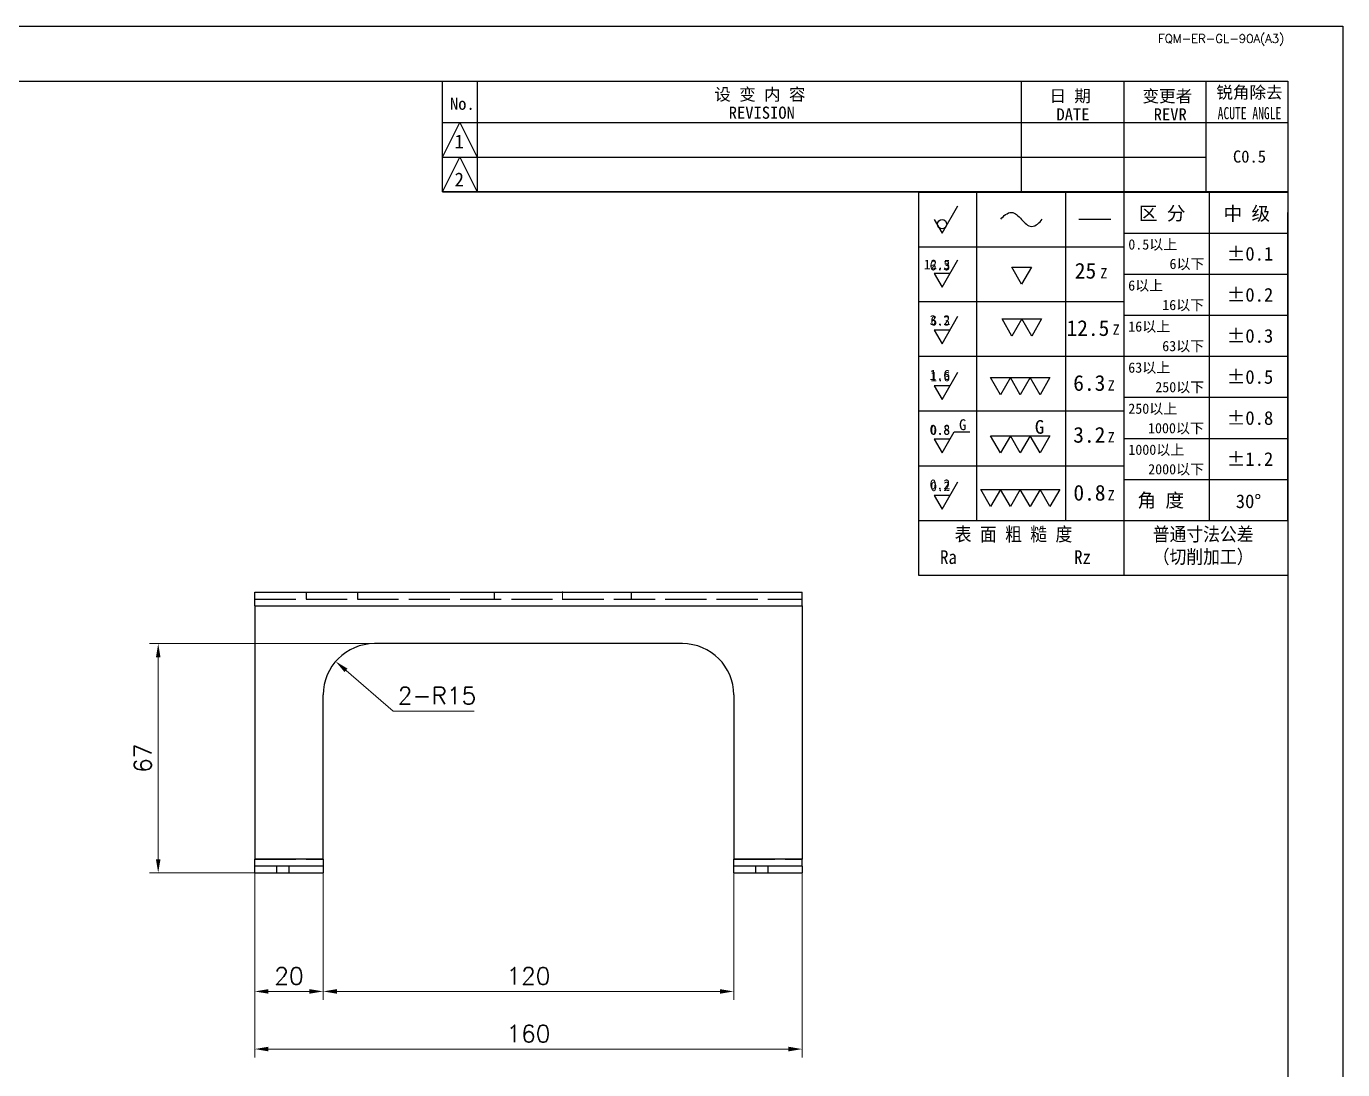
# Model space of a CAD drawing. Header units: millimetres. Extents: x -162325 to -83245, y 277409 to 326486.
# Drawn here: x -161870.2 to -161485.4, y 298624.3 to 298929.2 of the extents above; entities that cross this region are included whole.
import ezdxf
from ezdxf.enums import TextEntityAlignment as Align

# ---------------------------------------------------------------- set-up
doc = ezdxf.new("R2010")
doc.units = ezdxf.units.MM
for name, pattern in [('CENTER2', [28.575, 19.05, -3.175, 3.175, -3.175]), ('DASHDOT', [18.5, 12, -3, 0.5, -3]), ('DASHED', [15, 12, -3]), ('DASHED2', [9.525, 6.35, -3.175])]:
    doc.linetypes.add(name, pattern=pattern)
for name, color, linetype, lineweight in [('A3', 3, 'Continuous', 20), ('中心线', 2, 'CENTER2', 13), ('尺寸线', 3, 'Continuous', 13), ('细实线', 4, 'Continuous', 25), ('虚线', 2, 'DASHED2', 25)]:
    doc.layers.add(name, color=color, linetype=linetype, lineweight=lineweight)
doc.styles.add('CH-1', font='')
doc.styles.add('MX_NOTE_STANDARD', font='txt.shx', dxfattribs={"bigfont": 'extfont.shx'})
doc.styles.get("Standard").update_dxf_attribs({"font": 'txt', "bigfont": 'gbcbig.shx'})
doc.styles.get('CH-1').set_extended_font_data('SimSun')
doc.dimstyles.new('副本02$0', dxfattribs={"dimscale": 2, "dimtxt": 2.5, "dimasz": 2, "dimexe": 1.25, "dimexo": 0, "dimgap": 1, "dimtad": 1, "dimdsep": 46, "dimtxsty": 'Standard', "dimcen": 0.5, "dimclrd": 3, "dimclre": 3, "dimclrt": 1, "dimadec": 1, "dimazin": 2, "dimtfac": 1, "dimtmove": 0, "dimatfit": 3, "dimfxl": 0, "dimtolj": 1, "dimlwd": -1, "dimlwe": -1, "dimarcsym": 0})
doc.dimstyles.new('副本02$4', dxfattribs={"dimscale": 2, "dimtxt": 2.5, "dimasz": 2, "dimexe": 1.25, "dimexo": 0, "dimgap": 1, "dimtad": 1, "dimtih": 1, "dimtoh": 1, "dimdsep": 46, "dimtxsty": 'Standard', "dimcen": 0.5, "dimclrd": 3, "dimclre": 3, "dimclrt": 1, "dimadec": 1, "dimazin": 2, "dimtfac": 1, "dimtmove": 0, "dimatfit": 3, "dimfxl": 0, "dimtolj": 1, "dimlwd": -1, "dimlwe": -1, "dimarcsym": 0})

# ---------------------------------------------------------------- blocks, each defined once
blk = doc.blocks.new('A$C2CD672AE')
for p, q in [((-218.5, 8), (201.5, 8)), ((201.5, 8), (201.5, -289)), ((-193.5, 0), (193.5, 0)), ((69.95, -16.21), (69.95, 0)), ((69.95, 0), (181.5, 0)), ((69.95, 0), (181.5, 0)), ((69.95, 0), (181.5, 0)), ((69.95, 0), (181.5, 0)), ((75.02, 0), (75.02, -16.21)), ((154.5, 0), (154.5, -16.21)), ((154.5, 0), (154.5, -16.21)), ((154.5, 0), (154.5, -16.21)), ((154.5, 0), (154.5, -16.21)), ((154.5, 0), (154.5, -16.21)), ((169.5, 0), (169.5, -16.21)), ((169.5, 0), (169.5, -16.21)), ((169.5, 0), (169.5, -16.21)), ((169.5, 0), (169.5, -16.21)), ((169.5, 0), (169.5, -16.21)), ((181.5, 0), (181.5, -16.21)), ((181.5, 0), (181.5, -16.21)), ((181.5, 0), (181.5, -16.21)), ((181.5, 0), (181.5, -16.21)), ((181.5, 0), (181.5, -16.21)), ((193.5, 0), (193.5, -278.55)), ((69.95, -11.14), (72.49, -6.07)), ((69.95, -6.07), (181.5, -6.07)), ((69.95, -6.07), (181.5, -6.07)), ((69.95, -6.07), (181.5, -6.07)), ((69.95, -6.07), (181.5, -6.07)), ((72.49, -6.07), (75.02, -11.14)), ((181.5, -6.07), (193.5, -6.07)), ((181.5, -6.07), (193.5, -6.07)), ((181.5, -6.07), (193.5, -6.07)), ((181.5, -6.07), (193.5, -6.07)), ((69.95, -16.21), (72.49, -11.14)), ((69.95, -11.14), (181.5, -11.14)), ((69.95, -11.14), (181.5, -11.14)), ((69.95, -11.14), (181.5, -11.14)), ((69.95, -11.14), (181.5, -11.14)), ((72.49, -11.14), (75.02, -16.21)), ((69.95, -16.21), (193.5, -16.21)), ((193.5, -16.21), (69.95, -16.21)), ((69.95, -16.21), (193.5, -16.21))]:
    blk.add_line(p, q)
at = {"style": 'CH-1'}
for s, height, p in [('设 变 内 容', 1.775, (116.34, -1.91)), ('日 期', 1.775, (161.67, -2.16)), ('变更者', 1.775, (175.88, -2.16)), ('锐角除去', 1.775, (187.88, -1.63)), ('No.', 1.775, (72.85, -3.33)), ('REVISION', 1.775, (116.61, -4.62)), ('DATE', 1.775, (162.09, -4.87)), ('REVR', 1.775, (176.3, -4.87)), ('1', 2.03, (72.4, -8.84)), ('C0.5', 1.775, (187.88, -11.03)), ('2', 2.03, (72.4, -14.39))]:
    blk.add_text(s, height=height, dxfattribs=at).set_placement(p, align=Align.MIDDLE)
at = {"style": 'CH-1', "width": 0.7}
blk.add_text('ACUTE ANGLE', height=1.7746, dxfattribs=at).set_placement((187.88, -4.69), align=Align.MIDDLE)
at = {"insert": (183.75, 6), "char_height": 1.25, "width": 39, "attachment_point": 5}
blk.add_mtext('{\\Ftxt,@extfont2|c134;FQM-ER-GL-90A(A3)}', dxfattribs=at)
blk = doc.blocks.new('A$C32AF00EF')
for p, q in [((0, 0), (2.89, 5)), ((-1.44, 2.5), (0, 0))]:
    blk.add_line(p, q)
blk.add_circle((0, 1.67), 0.833)
blk = doc.blocks.new('A$C553B2148')
for p, q in [((0, -2.5), (2.89, 2.5)), ((1.44, 0), (-1.44, 0)), ((-1.44, 0), (0, -2.5))]:
    blk.add_line(p, q)
at = {"style": 'MX_NOTE_STANDARD'}
blk.add_attdef('12.5', text='', height=1.75, dxfattribs=at).set_placement((1.44, 0.28), align=Align.BOTTOM_RIGHT)
blk = doc.blocks.new('A$C1377093C')
for p, q in [((0, 0), (-1.44, 2.5)), ((-1.44, 2.5), (1.44, 2.5)), ((1.44, 2.5), (0, 0))]:
    blk.add_line(p, q)
blk = doc.blocks.new('A$C6D2D6B6B')
for p, q in [((0, 0), (-1.44, 2.5)), ((-1.44, 2.5), (1.44, 2.5)), ((1.44, 2.5), (0, 0)), ((1.44, 2.5), (4.33, 2.5)), ((2.89, 0), (1.44, 2.5)), ((4.33, 2.5), (2.89, 0))]:
    blk.add_line(p, q)
blk = doc.blocks.new('A$C62DD302B')
for p, q in [((-2.89, 0), (-4.33, 2.5)), ((-4.33, 2.5), (-1.44, 2.5)), ((-1.44, 2.5), (-2.89, 0)), ((-1.44, 2.5), (1.44, 2.5)), ((0, 0), (-1.44, 2.5)), ((1.44, 2.5), (0, 0)), ((2.89, 0), (1.44, 2.5)), ((1.44, 2.5), (4.33, 2.5)), ((4.33, 2.5), (2.89, 0))]:
    blk.add_line(p, q)
blk = doc.blocks.new('A$C077E39D2')
for p, q in [((-4.33, -2.5), (-5.77, 0)), ((-5.77, 0), (-2.89, 0)), ((-2.89, 0), (-4.33, -2.5)), ((-2.89, 0), (0, 0)), ((-1.44, -2.5), (-2.89, 0)), ((0, 0), (-1.44, -2.5)), ((1.44, -2.5), (0, 0)), ((0, 0), (2.89, 0)), ((2.89, 0), (1.44, -2.5)), ((4.33, -2.5), (2.89, 0)), ((2.89, 0), (5.77, 0)), ((5.77, 0), (4.33, -2.5))]:
    blk.add_line(p, q)
blk = doc.blocks.new('A$C09D43E00')
for p, q in [((1.15, 2), (-1.15, 2)), ((-1.15, 2), (0, 0)), ((0, 0), (1.78, 3.08)), ((1.78, 3.08), (4.07, 3.08))]:
    blk.add_line(p, q)
at = {"style": 'MX_NOTE_STANDARD'}
blk.add_attdef('12.5', text='', height=1.4, dxfattribs=at).set_placement((1.15, 2.22), align=Align.BOTTOM_RIGHT)
at = {"layer": '细实线', "color": 0, "style": 'CH-1'}
blk.add_text('G', height=1.6, dxfattribs=at).set_placement((2.47, 3.33))
blk = doc.blocks.new('A$C339E5D7D')
for p, q in [((-2.89, 0), (-4.33, 2.5)), ((-4.33, 2.5), (-1.44, 2.5)), ((-1.44, 2.5), (-2.89, 0)), ((-1.44, 2.5), (1.44, 2.5)), ((0, 0), (-1.44, 2.5)), ((1.44, 2.5), (0, 0)), ((2.89, 0), (1.44, 2.5)), ((1.44, 2.5), (4.33, 2.5)), ((4.33, 2.5), (2.89, 0))]:
    blk.add_line(p, q)
at = {"layer": '细实线', "color": 0, "style": 'CH-1'}
blk.add_text('G', height=2, dxfattribs=at).set_placement((2.13, 2.81))
blk = doc.blocks.new('54')
for p, q in [((5360.79, 6053.19), (5468.79, 6053.19)), ((5468.79, 6047.19), (5468.79, 5957.19)), ((5468.79, 6047.19), (5468.79, 5957.19)), ((5468.79, 5957.19), (5468.79, 6047.19)), ((5468.79, 6047.19), (5468.79, 5957.19)), ((5468.79, 6047.19), (5468.79, 5957.19)), ((5468.79, 6047.19), (5468.79, 5957.19)), ((5468.79, 6047.19), (5468.79, 5957.19)), ((5468.79, 6047.19), (5468.79, 5957.19)), ((5468.79, 6047.19), (5468.79, 5957.19)), ((5468.79, 5957.19), (5468.79, 6047.19)), ((5468.79, 6047.19), (5468.79, 5957.19)), ((5468.79, 6047.19), (5468.79, 5957.19)), ((5468.79, 6047.19), (5468.79, 5957.19)), ((5468.79, 6047.19), (5468.79, 5957.19))]:
    blk.add_line(p, q)
at = {"layer": '细实线', "color": 0, "linetype": 'Continuous'}
for p, q in [((5360.79, 6053.19), (5360.79, 5941.19)), ((5377.79, 6053.19), (5377.79, 5957.19)), ((5403.79, 6053.19), (5403.79, 5957.19)), ((5420.79, 6053.19), (5420.79, 5941.19)), ((5445.79, 6053.19), (5445.79, 5957.19)), ((5468.79, 6053.19), (5468.79, 5941.19)), ((5407.7, 6045.29), (5417.04, 6045.29)), ((5468.79, 6047.19), (5468.79, 5957.19)), ((5468.79, 6047.19), (5468.79, 5957.19)), ((5468.79, 6047.19), (5468.79, 5957.19)), ((5420.79, 6041.19), (5468.79, 6041.19)), ((5360.79, 6037.19), (5420.79, 6037.19)), ((5420.79, 6029.19), (5468.79, 6029.19)), ((5360.79, 6021.19), (5420.79, 6021.19)), ((5420.79, 6017.19), (5468.79, 6017.19)), ((5360.79, 6005.19), (5420.79, 6005.19)), ((5420.79, 6005.19), (5468.79, 6005.19)), ((5420.79, 5993.19), (5468.79, 5993.19)), ((5360.79, 5989.19), (5420.79, 5989.19)), ((5420.79, 5981.19), (5468.79, 5981.19)), ((5360.79, 5973.19), (5420.79, 5973.19)), ((5420.79, 5969.19), (5468.79, 5969.19)), ((5360.79, 5957.19), (5468.79, 5957.19)), ((5360.79, 5957.19), (5468.79, 5957.19)), ((5360.79, 5941.19), (5468.79, 5941.19))]:
    blk.add_line(p, q, dxfattribs=at)
at = {"layer": '细实线', "color": 0, "linetype": 'Continuous', "start_tangent": (0.606347, 0.7952), "end_tangent": (0.584547, 0.81136)}
blk.add_spline([(5384.88, 6045.23), (5386.3, 6046.61), (5387.98, 6047.24), (5389.51, 6046.59), (5390.93, 6045.19), (5392.37, 6043.78), (5393.91, 6043.13), (5395.61, 6043.82), (5397.01, 6045.27)], degree=3, dxfattribs=at)
for name, p, xscale, yscale, zscale in [('A$C32AF00EF', (5367.73, 6041.13), 1.600000000000364, 1.600000000000364, 1.600000000000364), ('A$C1377093C', (5390.94, 6026.26), 2, 2, 2), ('A$C6D2D6B6B', (5388.15, 6011.08), 2, 2, 2), ('A$C62DD302B', (5390.57, 5993.94), 2, 2, 2), ('A$C077E39D2', (5390.57, 5966.26), 2, 2, 2)]:
    blk.add_blockref(name, p, dxfattribs=dict(xscale=xscale, yscale=yscale, zscale=zscale))
ref = blk.add_blockref('A$C553B2148', (5367.73, 6029.35), dxfattribs=dict(xscale=1.600000000000364, yscale=1.600000000000364, zscale=1.600000000000364))
ref.add_attrib('12.5', '12.5', dxfattribs={"height": 2.8, "style": 'CH-1'}).set_placement((5370.04, 6029.8), align=Align.BOTTOM_RIGHT)
ref = blk.add_blockref('A$C553B2148', (5367.73, 6012.86), dxfattribs=dict(xscale=1.600000000000364, yscale=1.600000000000364, zscale=1.600000000000364))
ref.add_attrib('12.5', '6.3', dxfattribs={"height": 2.8, "style": 'CH-1'}).set_placement((5370.04, 6013.31), align=Align.BOTTOM_RIGHT)
ref = blk.add_blockref('A$C553B2148', (5367.73, 5996.56), dxfattribs=dict(xscale=1.600000000000364, yscale=1.600000000000364, zscale=1.600000000000364))
ref.add_attrib('12.5', '1.6', dxfattribs={"height": 2.8, "style": 'CH-1'}).set_placement((5370.04, 5997.01), align=Align.BOTTOM_RIGHT)
at = {"lineweight": 35}
ref = blk.add_blockref('A$C09D43E00', (5367.73, 5976.92), dxfattribs=dict(at, xscale=2, yscale=2, zscale=2))
ref.add_attrib('12.5', '0.8', dxfattribs={"height": 2.8, "style": 'CH-1'}).set_placement((5370.04, 5981.37), align=Align.BOTTOM_RIGHT)
at = {"lineweight": 35, "xscale": 2, "yscale": 2, "zscale": 2}
blk.add_blockref('A$C339E5D7D', (5390.57, 5976.92), dxfattribs=at)
ref = blk.add_blockref('A$C553B2148', (5367.73, 5964.47), dxfattribs=dict(xscale=1.600000000000364, yscale=1.600000000000364, zscale=1.600000000000364))
ref.add_attrib('12.5', '0.2', dxfattribs={"height": 2.8, "style": 'CH-1'}).set_placement((5370.04, 5964.92), align=Align.BOTTOM_RIGHT)
at = {"style": 'CH-1', "width": 0.9}
for s, p in [('表 面 粗 糙 度', (5388.59, 5953.25)), ('普通寸法公差', (5444.02, 5953.25)), ('Ra              Rz', (5389.17, 5946.45)), ('（切削加工）', (5444.02, 5946.67))]:
    blk.add_text(s, height=4, dxfattribs=at).set_placement(p, align=Align.MIDDLE)
at = {"layer": '细实线', "color": 0, "style": 'CH-1'}
for s, height, p in [('区 分', 4, (5432.03, 6046.97)), ('中 级', 4, (5456.79, 6046.97)), ('0.5以上', 3, (5429.3, 6037.89)), ('6以下', 3, (5439.3, 6032.14)), ('6以上', 3, (5427.22, 6025.89)), ('16以下', 3, (5438.2, 6020.14)), ('16以上', 3, (5428.26, 6013.89)), ('63以下', 3, (5438.2, 6008.14)), ('63以上', 3, (5428.26, 6001.89)), ('250以下', 3, (5437.19, 5996.14)), ('250以上', 3, (5429.3, 5989.89)), ('1000以下', 3, (5436.08, 5984.14)), ('1000以上', 3, (5430.33, 5977.89)), ('2000以下', 3, (5436.13, 5972.14)), ('角 度', 4, (5431.63, 5963.15))]:
    blk.add_text(s, height=height, dxfattribs=at).set_placement(p, align=Align.MIDDLE)
for s, height, p in [('%%P0.1', 4, (5450.91, 6033.15)), ('6.3', 2.944, (5364.07, 6030.28)), ('25', 4.6, (5406.51, 6027.88)), ('Z', 3, (5414, 6027.96)), ('%%P0.2', 4, (5450.91, 6021.15)), ('3.2', 2.944, (5364.07, 6014.28)), ('12.5', 4.6, (5404.08, 6011.13)), ('Z', 3, (5417.58, 6011.47)), ('%%P0.3', 4, (5450.91, 6009.15)), ('1.6', 2.944, (5364.07, 5998.28)), ('6.3', 4.6, (5406.05, 5995.09)), ('Z', 3, (5416.15, 5995.17)), ('%%P0.5', 4, (5450.91, 5997.15)), ('%%P0.8', 4, (5450.91, 5985.15)), ('0.8', 2.944, (5364.07, 5982.28)), ('3.2', 4.6, (5406.05, 5979.93)), ('Z', 3, (5416.15, 5980.01)), ('%%P1.2', 4, (5450.91, 5973.15)), ('0.2', 2.944, (5364.07, 5966.28)), ('0.8', 4.6, (5406.1, 5963)), ('Z', 3, (5416.15, 5963.08)), ('30°', 4, (5453.55, 5960.81))]:
    blk.add_text(s, height=height, dxfattribs=at).set_placement(p)
blk = doc.blocks.new('1：1横')
blk.add_blockref('A$C2CD672AE', (-8412.44, 515.87))
at = {"xscale": 0.5, "yscale": 0.5, "zscale": 0.5}
blk.add_blockref('54', (-10953.34, -2526.94), dxfattribs=at)
blk = doc.blocks.new('*D65')
at = {"layer": 'Defpoints', "color": 0, "transparency": 16777216}
for p in [(-161803.41, 298681.78), (-161783.41, 298681.78), (-161783.41, 298647.13)]:
    blk.add_point(p, dxfattribs=at)
at = {"layer": '尺寸线', "color": 3, "transparency": 16777216}
for p, q in [((-161803.41, 298681.78), (-161803.41, 298644.63)), ((-161783.41, 298681.78), (-161783.41, 298644.63)), ((-161799.41, 298647.13), (-161787.41, 298647.13))]:
    blk.add_line(p, q, dxfattribs=at)
for points in [[(-161799.41, 298647.8), (-161799.41, 298646.47), (-161803.41, 298647.13)], [(-161787.41, 298647.8), (-161787.41, 298646.47), (-161783.41, 298647.13)]]:
    blk.add_solid(points, dxfattribs=at)
at = {"layer": '尺寸线', "color": 1, "transparency": 16777216, "insert": (-161793.41, 298651.63), "char_height": 5, "attachment_point": 5}
blk.add_mtext('\\A1;20', dxfattribs=at)
blk = doc.blocks.new('*D66')
at = {"layer": 'Defpoints', "color": 0, "transparency": 16777216}
for p in [(-161783.41, 298681.78), (-161663.41, 298681.78), (-161663.41, 298647.13)]:
    blk.add_point(p, dxfattribs=at)
at = {"layer": '尺寸线', "color": 3, "transparency": 16777216}
for p, q in [((-161783.41, 298681.78), (-161783.41, 298644.63)), ((-161663.41, 298681.78), (-161663.41, 298644.63)), ((-161779.41, 298647.13), (-161667.41, 298647.13))]:
    blk.add_line(p, q, dxfattribs=at)
for points in [[(-161779.41, 298647.8), (-161779.41, 298646.47), (-161783.41, 298647.13)], [(-161667.41, 298647.8), (-161667.41, 298646.47), (-161663.41, 298647.13)]]:
    blk.add_solid(points, dxfattribs=at)
at = {"layer": '尺寸线', "color": 1, "transparency": 16777216, "insert": (-161723.41, 298651.63), "char_height": 5, "attachment_point": 5}
blk.add_mtext('\\A1;120', dxfattribs=at)
blk = doc.blocks.new('*D67')
at = {"layer": 'Defpoints', "color": 0, "transparency": 16777216}
for p in [(-161803.41, 298681.78), (-161643.41, 298681.78), (-161643.41, 298630.29)]:
    blk.add_point(p, dxfattribs=at)
at = {"layer": '尺寸线', "color": 3, "transparency": 16777216}
for p, q in [((-161803.41, 298681.78), (-161803.41, 298627.79)), ((-161643.41, 298681.78), (-161643.41, 298627.79)), ((-161799.41, 298630.29), (-161647.41, 298630.29))]:
    blk.add_line(p, q, dxfattribs=at)
for points in [[(-161799.41, 298630.96), (-161799.41, 298629.62), (-161803.41, 298630.29)], [(-161647.41, 298630.96), (-161647.41, 298629.62), (-161643.41, 298630.29)]]:
    blk.add_solid(points, dxfattribs=at)
at = {"layer": '尺寸线', "color": 1, "transparency": 16777216, "insert": (-161723.41, 298634.79), "char_height": 5, "attachment_point": 5}
blk.add_mtext('\\A1;160', dxfattribs=at)
blk = doc.blocks.new('*D69')
at = {"layer": 'Defpoints', "color": 0, "transparency": 16777216}
for p in [(-161831.62, 298748.78), (-161768.41, 298748.78), (-161803.41, 298681.78)]:
    blk.add_point(p, dxfattribs=at)
at = {"layer": '尺寸线', "color": 3, "transparency": 16777216}
for p, q in [((-161768.41, 298748.78), (-161834.12, 298748.78)), ((-161831.62, 298685.78), (-161831.62, 298744.78)), ((-161803.41, 298681.78), (-161834.12, 298681.78))]:
    blk.add_line(p, q, dxfattribs=at)
for points in [[(-161832.28, 298744.78), (-161830.95, 298744.78), (-161831.62, 298748.78)], [(-161832.28, 298685.78), (-161830.95, 298685.78), (-161831.62, 298681.78)]]:
    blk.add_solid(points, dxfattribs=at)
at = {"layer": '尺寸线', "color": 1, "transparency": 16777216, "insert": (-161836.12, 298715.28), "char_height": 5, "attachment_point": 5, "rotation": 90}
blk.add_mtext('\\A1;67', dxfattribs=at)
blk = doc.blocks.new('*D70')
at = {"layer": 'Defpoints', "color": 0, "transparency": 16777216}
for p in [(-161779.76, 298743.58), (-161768.41, 298733.78)]:
    blk.add_point(p, dxfattribs=at)
at = {"layer": '尺寸线', "color": 3, "transparency": 16777216}
for p, q in [((-161762.96, 298729.08), (-161776.73, 298740.97)), ((-161739.3, 298729.08), (-161762.96, 298729.08))]:
    blk.add_line(p, q, dxfattribs=at)
blk.add_solid([(-161776.29, 298741.47), (-161777.17, 298740.46), (-161779.76, 298743.58)], dxfattribs=at)
at = {"layer": '尺寸线', "color": 1, "transparency": 16777216, "insert": (-161750.13, 298733.58), "char_height": 5, "attachment_point": 5}
blk.add_mtext('\\A1;2-R15', dxfattribs=at)

msp = doc.modelspace()

# ---------------------------------------------------------------- linework, layer by layer
at = {"color": 7}
for p, q in [((-161803.406, 298763.778), (-161643.406, 298763.778)), ((-161803.406, 298759.778), (-161803.406, 298763.778)), ((-161643.406, 298759.778), (-161643.406, 298763.778)), ((-161803.406, 298759.778), (-161803.406, 298685.778)), ((-161803.406, 298759.778), (-161643.406, 298759.778)), ((-161643.406, 298759.778), (-161643.406, 298685.778)), ((-161678.406, 298748.778), (-161768.406, 298748.778)), ((-161783.406, 298685.778), (-161783.406, 298733.778)), ((-161663.406, 298733.778), (-161663.406, 298685.778)), ((-161803.406, 298683.778), (-161803.406, 298685.778)), ((-161783.406, 298685.778), (-161803.406, 298685.778)), ((-161783.406, 298685.778), (-161783.406, 298683.778)), ((-161663.406, 298683.778), (-161663.406, 298685.778)), ((-161643.406, 298685.778), (-161663.406, 298685.778)), ((-161643.406, 298683.778), (-161643.406, 298685.778)), ((-161803.406, 298681.778), (-161803.406, 298683.778)), ((-161783.406, 298683.778), (-161803.406, 298683.778)), ((-161803.406, 298681.778), (-161783.406, 298681.778)), ((-161783.406, 298683.778), (-161783.406, 298681.778)), ((-161643.406, 298683.778), (-161663.406, 298683.778)), ((-161663.406, 298681.778), (-161663.406, 298683.778)), ((-161663.406, 298681.778), (-161643.406, 298681.778)), ((-161643.406, 298683.778), (-161643.406, 298681.778))]:
    msp.add_line(p, q, dxfattribs=at)
for centre, start, end in [((-161768.406, 298733.778), 90, 180), ((-161678.406, 298733.778), 0, 90)]:
    msp.add_arc(centre, 15, start, end, dxfattribs=at)
at = {"layer": 'A3'}
msp.add_lwpolyline([(-162325.426, 298929.191), (-161485.426, 298929.191), (-161485.426, 298335.191), (-162325.426, 298335.191)], close=True, dxfattribs=at)
at = {"layer": '中心线', "linetype": 'DASHDOT'}
for p, q in [((-161713.406, 298761.578), (-161713.406, 298763.978)), ((-161793.406, 298681.578), (-161793.406, 298683.978)), ((-161653.406, 298681.578), (-161653.406, 298683.978))]:
    msp.add_line(p, q, dxfattribs=at)
at = {"layer": '虚线', "linetype": 'DASHED'}
for p, q in [((-161788.406, 298763.778), (-161788.406, 298761.778)), ((-161788.406, 298763.778), (-161788.406, 298761.778)), ((-161773.406, 298763.778), (-161773.406, 298761.778)), ((-161733.406, 298763.778), (-161733.406, 298761.778)), ((-161693.406, 298763.778), (-161693.406, 298761.778)), ((-161803.406, 298761.778), (-161643.406, 298761.778)), ((-161803.406, 298759.778), (-161643.406, 298759.778)), ((-161803.406, 298759.778), (-161643.406, 298759.778)), ((-161803.406, 298759.778), (-161643.406, 298759.778)), ((-161803.406, 298685.778), (-161783.406, 298685.778)), ((-161803.406, 298685.778), (-161783.406, 298685.778)), ((-161803.406, 298685.778), (-161783.406, 298685.778)), ((-161663.406, 298685.778), (-161643.406, 298685.778)), ((-161663.406, 298685.778), (-161643.406, 298685.778)), ((-161663.406, 298685.778), (-161643.406, 298685.778)), ((-161796.906, 298681.778), (-161796.906, 298683.778)), ((-161796.906, 298681.778), (-161796.906, 298683.778)), ((-161793.406, 298683.778), (-161793.406, 298681.778)), ((-161793.406, 298683.778), (-161793.406, 298681.778)), ((-161793.406, 298683.778), (-161793.406, 298681.778)), ((-161793.406, 298683.778), (-161793.406, 298681.778)), ((-161656.906, 298681.778), (-161656.906, 298683.778)), ((-161656.906, 298681.778), (-161656.906, 298683.778)), ((-161653.406, 298683.778), (-161653.406, 298681.778)), ((-161653.406, 298683.778), (-161653.406, 298681.778)), ((-161653.406, 298683.778), (-161653.406, 298681.778)), ((-161653.406, 298683.778), (-161653.406, 298681.778))]:
    msp.add_line(p, q, dxfattribs=at)

# ---------------------------------------------------------------- block references
at = {"color": 2, "xscale": 2, "yscale": 2, "zscale": 2}
msp.add_blockref('1：1横', (-145063.546, 297881.459), dxfattribs=at)

# ---------------------------------------------------------------- dimensions: what is measured, and where the dimension line sits
at = {"layer": '尺寸线'}
dim = msp.add_linear_dim(base=(-161831.618, 298748.778), p1=(-161803.406, 298681.778), p2=(-161768.406, 298748.778), angle=90, dimstyle='副本02$0', dxfattribs=at)
dim.commit()
dim.dimension.update_dxf_attribs({"geometry": '*D69', "text_midpoint": (-161836.118, 298715.278)})
dim = msp.add_radius_dim(center=(-161768.406, 298733.778), mpoint=(-161779.757, 298743.584), dimstyle='副本02$4', override={"dimpost": '2-R<>'}, dxfattribs=at)
dim.commit()
dim.dimension.update_dxf_attribs({"geometry": '*D70', "text_midpoint": (-161750.13, 298729.077), "dimtype": 164})
for base, p1, p2, picture, middle in [((-161783.406, 298647.133), (-161803.406, 298681.778), (-161783.406, 298681.778), '*D65', (-161793.406, 298651.633)), ((-161643.406, 298630.289), (-161803.406, 298681.778), (-161643.406, 298681.778), '*D67', (-161723.406, 298634.789)), ((-161663.406, 298647.133), (-161783.406, 298681.778), (-161663.406, 298681.778), '*D66', (-161723.406, 298651.633))]:
    dim = msp.add_linear_dim(base=base, p1=p1, p2=p2, dimstyle='副本02$0', dxfattribs=at)
    dim.commit()
    dim.dimension.update_dxf_attribs({"geometry": picture, "text_midpoint": middle})

doc.saveas('drawing.dxf')
